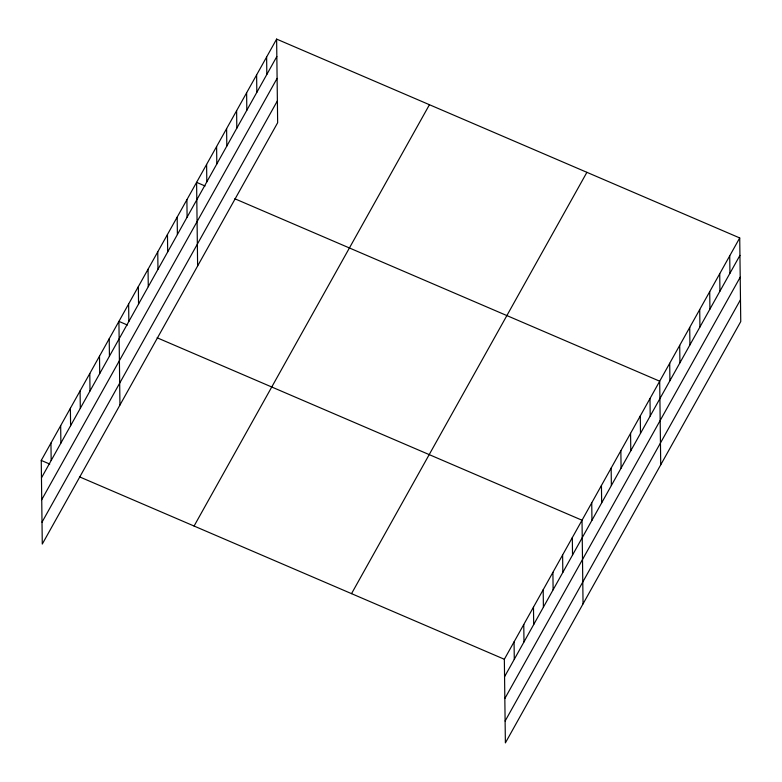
<?xml version="1.0" encoding="UTF-8"?>
<svg xmlns="http://www.w3.org/2000/svg" width="782" height="782" viewBox="0 0 782 782"><rect width="100%" height="100%" fill="white"/><g stroke="black" fill="none" stroke-linecap="round" stroke-linejoin="round"><path stroke-width="1.17" d="M276.623 39.1L277.649 122.735L42.277 544.057L41.251 460.422L276.623 39.1L739.723 237.943L740.75 321.578L505.377 742.9L504.351 659.265L739.723 237.943M41.466 477.851L276.838 56.529M41.729 499.698L277.102 78.376M42.003 522.21L277.375 100.888M194.073 526.042L429.445 104.72M351.529 593.646L586.901 172.323M504.566 676.694L739.938 255.372M504.84 698.541L740.202 277.219M505.113 721.053L740.486 299.731M205.089 185.999L196.595 182.353L197.621 265.988M234.805 198.755L659.695 381.196L660.722 464.831M127.417 325.029L118.923 321.382L119.949 405.017M157.133 337.785L582.023 520.226L583.049 603.86M41.251 460.422L49.745 464.068M79.461 476.825L504.351 659.265M729.723 255.851L729.938 273.28M719.723 273.759L719.929 291.187M709.714 291.666L709.929 309.095M699.714 309.574L699.929 327.003M689.714 327.472L689.919 344.911M679.705 345.38L679.92 362.809M669.705 363.288L669.92 380.717M649.989 398.576L650.204 416.004M640.282 415.956L640.497 433.384M630.575 433.336L630.791 450.764M620.859 450.715L621.074 468.144M611.153 468.095L611.368 485.524M601.446 485.475L601.661 502.904M591.739 502.846L591.954 520.284M572.316 537.605L572.532 555.044M562.61 554.985L562.825 572.424M552.903 572.365L553.118 589.794M543.187 589.745L543.402 607.174M533.48 607.125L533.695 624.554M523.774 624.505L523.989 641.934M514.067 641.885L514.282 659.314M266.623 57.008L266.828 74.437M256.613 74.916L256.828 92.344M246.613 92.814L246.829 110.252M236.614 110.721L236.819 128.16M226.604 128.629L226.819 146.058M216.604 146.537L216.819 163.966M206.604 164.445L206.81 181.874M186.888 199.733L187.103 217.161M177.182 217.113L177.387 234.541M167.465 234.483L167.68 251.921M157.759 251.863L157.974 269.301M148.052 269.243L148.267 286.681M138.346 286.623L138.551 304.061M128.629 304.002L128.844 321.431M109.216 338.762L109.431 356.191M99.51 356.142L99.715 373.571M89.793 373.522L90.008 390.951M80.087 390.902L80.302 408.331M70.38 408.282L70.595 425.711M60.673 425.662L60.879 443.091M50.957 443.042L51.172 460.471"/></g></svg>
